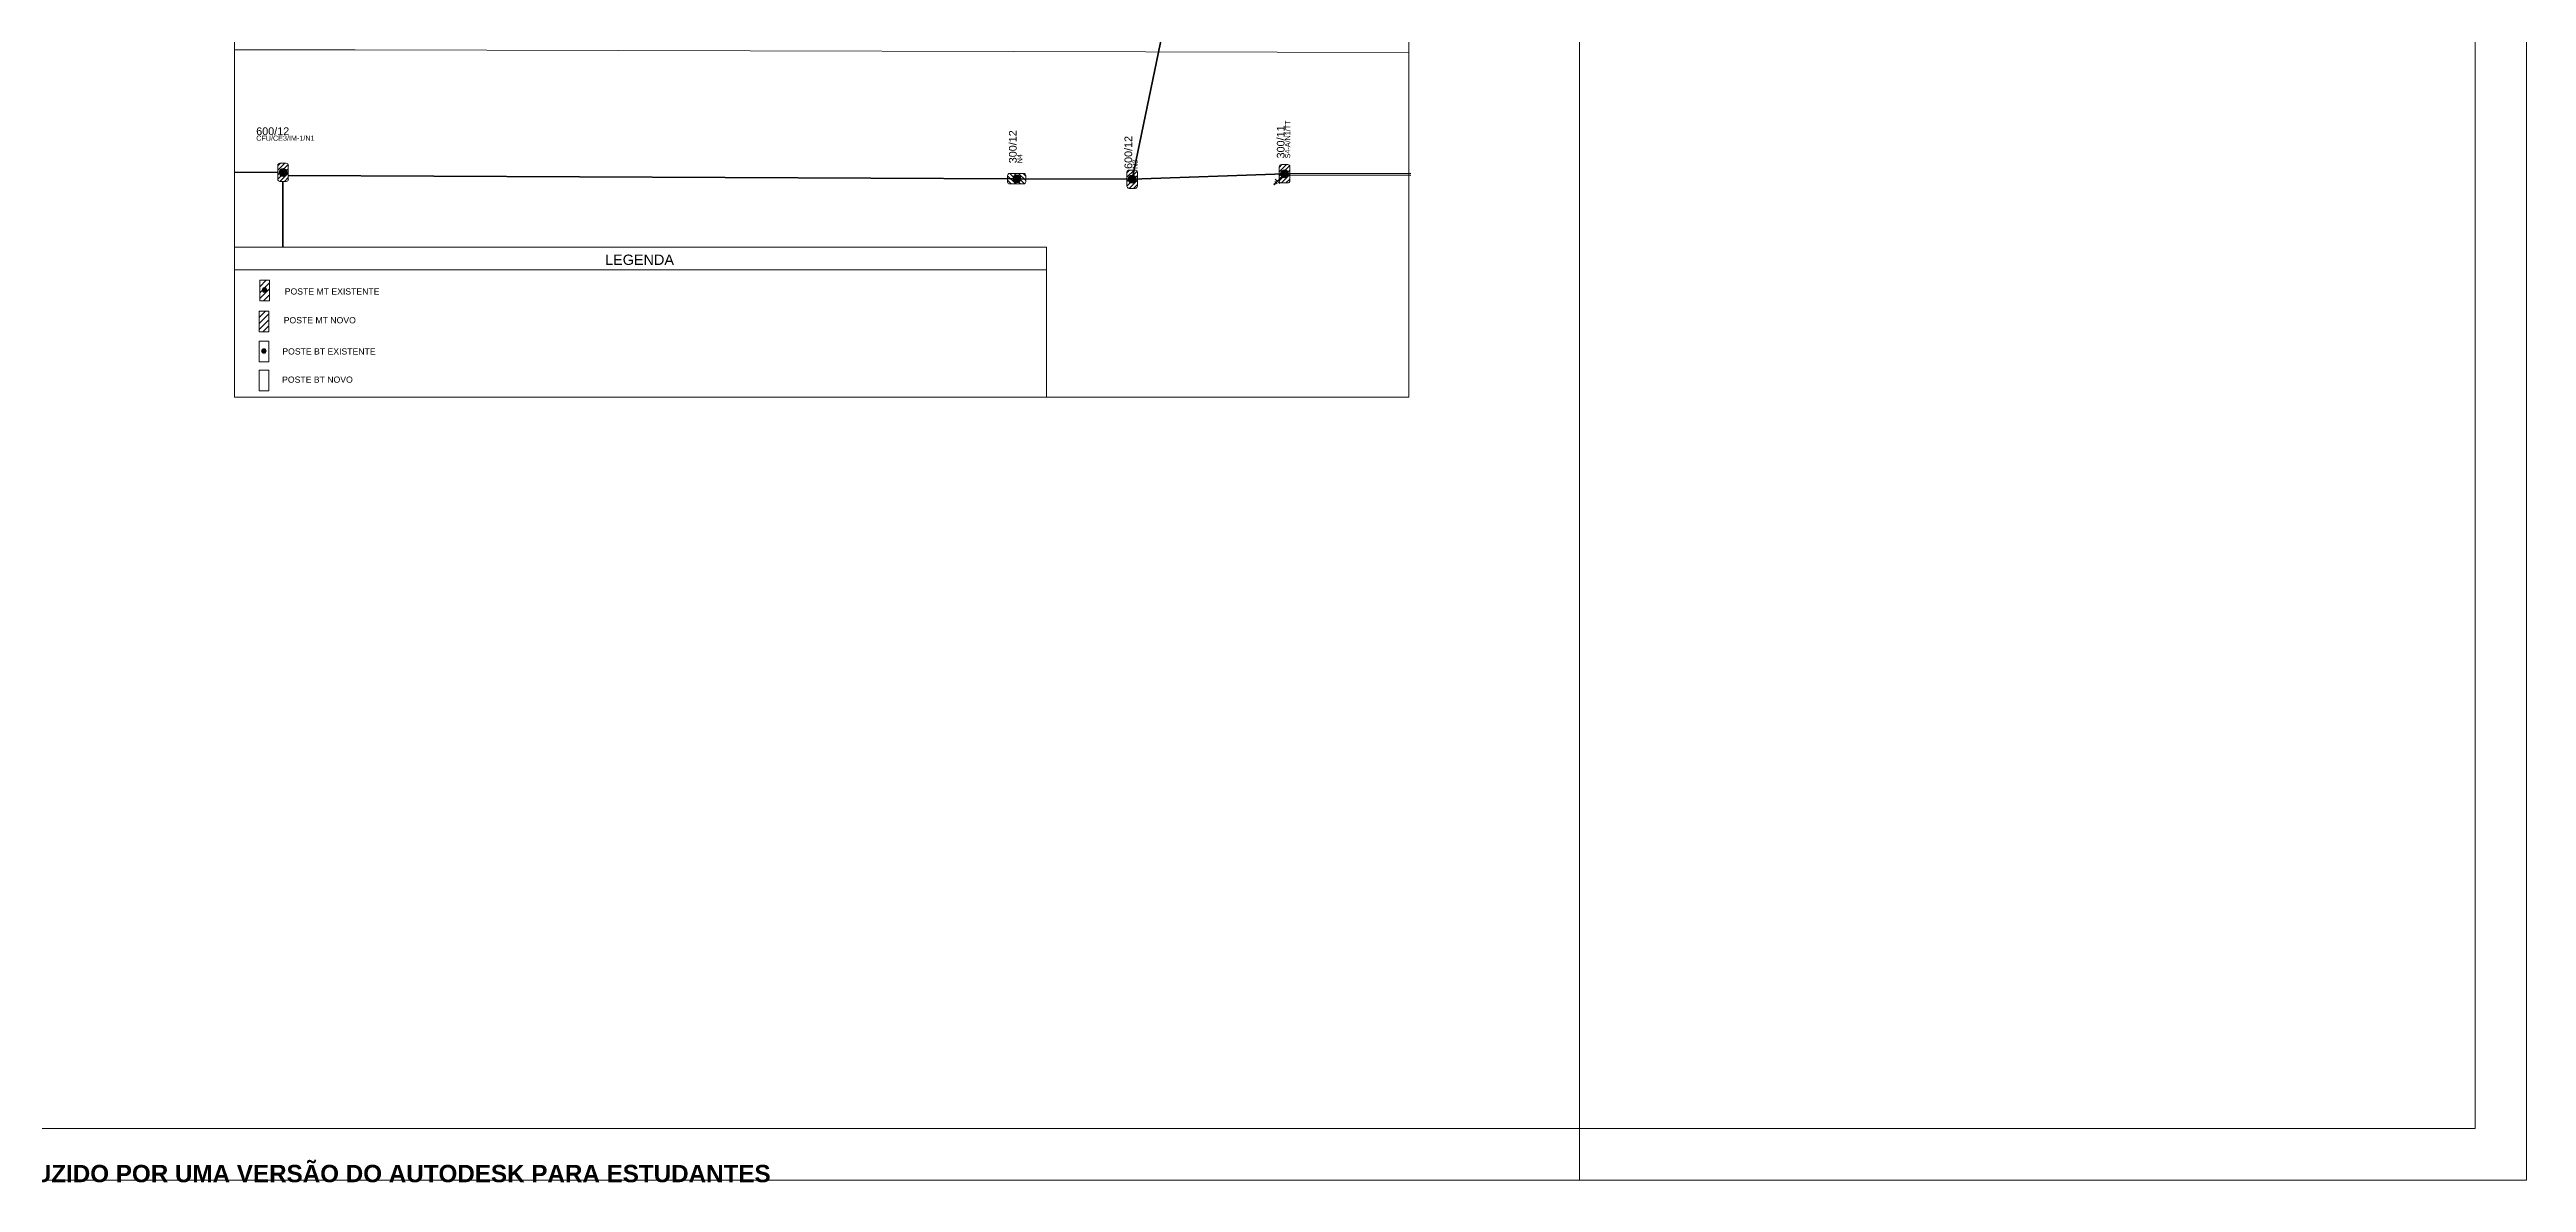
# Model space of a CAD drawing. Header units: inches. Extents: x 5 to 1823, y 18 to 726.
# Drawn here: x 385 to 866.5, y 17.5 to 237.5 of the extents above; entities that cross this region are included whole.
import ezdxf

# ---------------------------------------------------------------- set-up
doc = ezdxf.new("R2010")
doc.units = ezdxf.units.IN
doc.header["$MEASUREMENT"] = 0
for name, color, linetype in [('PDF2_0', 7, 'Continuous'), ('PDF2_01', 1, 'Continuous'), ('PDF2_ATERRAMENTO', 7, 'Continuous'), ('PDF2_FORMATOS', 7, 'Continuous'), ('PDF2_Layer 1', 7, 'Continuous'), ('PDF2_Texto', 1, 'Continuous'), ('PDF2_TRECHO BT', 3, 'Continuous'), ('PDF2_TRECHO MT', 1, 'Continuous')]:
    doc.layers.add(name, color=color, linetype=linetype)
doc.layers.add('PDF2_ARRUAMENTO', color=7, linetype='Continuous', true_color=0xdcdcdc)
doc.styles.add('PDF Arial', font='arial.ttf')
doc.styles.add('PDF Arial Bold', font='arialbd.ttf')

msp = doc.modelspace()

# ---------------------------------------------------------------- linework, layer by layer
at = {"layer": 'PDF2_0', "lineweight": 5}
for points in [[(429.37, 214.07), (430.76, 215.46)], [(429.37, 214.92), (429.89, 215.44)], [(429.37, 213.19), (431.39, 215.21)], [(429.37, 215.03), (429.37, 212.32)], [(429.37, 212.34), (431.42, 214.38)], [(431.01, 215.46), (429.8, 215.44)], [(429.8, 211.89), (431.42, 213.51), (429.8, 211.89), (431.01, 211.89)], [(430.67, 211.89), (431.42, 212.65)], [(431.42, 212.32), (431.42, 215.03)], [(571.22, 213.03), (572.84, 211.42), (571.22, 213.03), (571.22, 211.82)], [(571.22, 212.16), (571.96, 211.42)], [(574.34, 213.46), (571.65, 213.46), (573.72, 211.42), (571.65, 213.46)], [(572.53, 213.46), (574.52, 211.46)], [(573.38, 213.46), (574.77, 212.07)], [(574.25, 213.46), (574.77, 212.94)], [(574.77, 211.84), (574.77, 213.03)], [(594.42, 212.74), (595.81, 214.13)], [(594.42, 213.6), (594.93, 214.13)], [(594.42, 211.87), (596.41, 213.89)], [(594.42, 213.71), (594.42, 210.99)], [(594.42, 211.01), (596.46, 213.06)], [(596.03, 214.13), (594.84, 214.13)], [(594.84, 210.56), (596.46, 212.18), (594.84, 210.56), (596.03, 210.56)], [(596.46, 210.99), (596.46, 213.71)], [(624.05, 213.77), (625.42, 215.17)], [(624.05, 214.65), (624.57, 215.17)], [(624.05, 212.92), (626.05, 214.92)], [(624.05, 214.74), (624.05, 212.02)], [(624.05, 212.05), (626.1, 214.09)], [(625.67, 215.17), (624.46, 215.17)], [(624.48, 211.62), (626.1, 213.24)], [(625.33, 211.62), (626.1, 212.36)], [(626.1, 212.02), (626.1, 214.74)], [(571.65, 211.42), (574.34, 211.42)], [(595.72, 210.56), (596.46, 211.33)], [(624.46, 211.62), (625.67, 211.62)], [(427.76, 192.71), (427.76, 188.72), (425.87, 188.74), (425.87, 192.71)], [(427.64, 186.72), (427.62, 182.72), (425.76, 182.72), (425.76, 186.72)], [(427.64, 180.88), (427.62, 176.89), (425.76, 176.89), (425.76, 180.88)], [(427.64, 175.25), (427.62, 171.25), (425.76, 171.27), (425.76, 175.25)]]:
    msp.add_lwpolyline(points, close=True, dxfattribs=at)
for points in [[(429.81, 215.46, 0.414214), (429.39, 215.04, -0.414214)], [(429.39, 212.33, 0.414195), (429.81, 211.91, -0.414195)], [(431.44, 215.04, 0.414194), (431.02, 215.46, -0.414194)], [(431.02, 211.91, 0.414214), (431.44, 212.33, -0.414214)], [(571.66, 213.46, 0.414214), (571.25, 213.04, -0.414214)], [(571.25, 211.83, 0.414195), (571.66, 211.42, -0.414195)], [(574.77, 213.05, 0.414194), (574.36, 213.46, -0.414194)], [(574.36, 211.44, 0.414214), (574.77, 211.86, -0.414214)], [(594.85, 214.13, 0.414214), (594.44, 213.72, -0.414214)], [(596.46, 213.72, 0.414194), (596.04, 214.13, -0.414194)], [(624.47, 215.17, 0.414214), (624.05, 214.75, -0.414214)], [(624.05, 212.03, 0.414195), (624.47, 211.62, -0.414195)], [(626.1, 214.75, 0.414194), (625.68, 215.17, -0.414194)], [(625.68, 211.62, 0.414214), (626.1, 212.03, -0.414214)], [(594.44, 211, 0.414195), (594.85, 210.59, -0.414195)], [(596.04, 210.59, 0.414214), (596.46, 211, -0.414214)]]:
    msp.add_lwpolyline(points, format="xyb", close=True, dxfattribs=at)
for points in [[(425.87, 192.62), (425.98, 192.71)], [(425.87, 191.46), (427.13, 192.71)], [(425.87, 190.31), (427.76, 192.2)], [(425.87, 189.17), (427.76, 191.03)], [(426.59, 188.74), (427.76, 189.89)], [(427.73, 188.72), (427.76, 188.74)], [(425.76, 186.61), (425.87, 186.72)], [(425.76, 185.46), (427.01, 186.72)], [(425.76, 184.3), (427.64, 186.18)], [(425.76, 183.15), (427.62, 185.04)], [(426.48, 182.72), (427.62, 183.89)], [(427.62, 182.72), (427.62, 182.72)]]:
    msp.add_lwpolyline(points, dxfattribs=at)
for centre, radius in [((430.42, 213.67), 0.775), ((573.01, 212.44), 0.775), ((595.46, 212.35), 0.775), ((625.07, 213.4), 0.775), ((426.8, 190.82), 0.438), ((426.69, 178.99), 0.438)]:
    msp.add_circle(centre, radius, dxfattribs=at)
at = {"layer": 'PDF2_0', "transparency": 33554559}
for points in [[(429.64, 213.82), (431.17, 213.75), (429.62, 213.75)], [(431.17, 213.75), (429.62, 213.75), (431.17, 213.66)], [(429.62, 213.75), (431.17, 213.66), (429.62, 213.66)], [(431.17, 213.66), (429.62, 213.66), (431.17, 213.6)], [(429.62, 213.66), (431.17, 213.6), (429.62, 213.6)], [(431.17, 213.6), (429.62, 213.6), (431.17, 213.53)], [(429.62, 213.6), (431.17, 213.53), (429.64, 213.53)], [(429.66, 213.89), (431.17, 213.82), (429.64, 213.82)], [(431.17, 213.82), (429.64, 213.82), (431.17, 213.75)], [(431.17, 213.53), (429.64, 213.53), (431.15, 213.46)], [(429.64, 213.53), (431.15, 213.46), (429.66, 213.46)], [(429.69, 213.95), (431.15, 213.89), (429.66, 213.89)], [(431.15, 213.89), (429.66, 213.89), (431.17, 213.82)], [(431.15, 213.46), (429.66, 213.46), (431.12, 213.39)], [(429.66, 213.46), (431.12, 213.39), (429.69, 213.39)], [(429.71, 214.02), (431.12, 213.95), (429.69, 213.95)], [(431.12, 213.95), (429.69, 213.95), (431.15, 213.89)], [(431.12, 213.39), (429.69, 213.39), (431.08, 213.33)], [(429.69, 213.39), (431.08, 213.33), (429.71, 213.33)], [(429.75, 214.09), (431.08, 214.02), (429.71, 214.02)], [(431.08, 214.02), (429.71, 214.02), (431.12, 213.95)], [(431.08, 213.33), (429.71, 213.33), (431.06, 213.26)], [(429.71, 213.33), (431.06, 213.26), (429.75, 213.26)], [(429.8, 214.16), (431.06, 214.09), (429.75, 214.09)], [(431.06, 214.09), (429.75, 214.09), (431.08, 214.02)], [(431.06, 213.26), (429.75, 213.26), (431.01, 213.19)], [(429.75, 213.26), (431.01, 213.19), (429.8, 213.19)], [(429.84, 214.2), (431.01, 214.16), (429.8, 214.16)], [(431.01, 214.16), (429.8, 214.16), (431.06, 214.09)], [(431.01, 213.19), (429.8, 213.19), (430.97, 213.15)], [(429.8, 213.19), (430.97, 213.15), (429.84, 213.15)], [(429.89, 214.25), (430.97, 214.2), (429.84, 214.2)], [(430.97, 214.2), (429.84, 214.2), (431.01, 214.16)], [(430.97, 213.15), (429.84, 213.15), (430.9, 213.08)], [(429.84, 213.15), (430.9, 213.08), (429.89, 213.08)], [(429.96, 214.31), (430.9, 214.25), (429.89, 214.25)], [(430.9, 214.25), (429.89, 214.25), (430.97, 214.2)], [(430.9, 213.08), (429.89, 213.08), (430.85, 213.03)], [(429.89, 213.08), (430.85, 213.03), (429.96, 213.03)], [(430.02, 214.34), (430.85, 214.31), (429.96, 214.31)], [(430.85, 214.31), (429.96, 214.31), (430.9, 214.25)], [(430.85, 213.03), (429.96, 213.03), (430.79, 212.99)], [(429.96, 213.03), (430.79, 212.99), (430.02, 212.99)], [(430.09, 214.38), (430.79, 214.34), (430.02, 214.34)], [(430.79, 214.34), (430.02, 214.34), (430.85, 214.31)], [(430.79, 212.99), (430.02, 212.99), (430.72, 212.97)], [(430.02, 212.99), (430.72, 212.97), (430.09, 212.97)], [(430.16, 214.4), (430.72, 214.38), (430.09, 214.38)], [(430.72, 214.38), (430.09, 214.38), (430.79, 214.34)], [(430.72, 212.97), (430.09, 212.97), (430.65, 212.94)], [(430.09, 212.97), (430.65, 212.94), (430.16, 212.94)], [(430.23, 214.43), (430.65, 214.4), (430.16, 214.4)], [(430.65, 214.4), (430.16, 214.4), (430.72, 214.38)], [(430.65, 212.94), (430.16, 212.94), (430.58, 212.92)], [(430.16, 212.94), (430.58, 212.92), (430.23, 212.92)], [(430.29, 214.45), (430.58, 214.43), (430.23, 214.43)], [(430.58, 214.43), (430.23, 214.43), (430.65, 214.4)], [(430.23, 212.92), (430.29, 212.9), (430.49, 212.9)], [(430.23, 212.92), (430.58, 212.92), (430.49, 212.9)], [(430.43, 214.45), (430.49, 214.45), (430.29, 214.45)], [(430.49, 214.45), (430.29, 214.45), (430.58, 214.43)], [(430.29, 212.9), (430.49, 212.9), (430.43, 212.9)], [(572.26, 212.65), (573.76, 212.58), (572.23, 212.58)], [(573.76, 212.58), (572.23, 212.58), (573.76, 212.52)], [(572.23, 212.58), (573.76, 212.52), (572.23, 212.52)], [(573.76, 212.52), (572.23, 212.52), (573.78, 212.43)], [(572.23, 212.52), (573.78, 212.43), (572.23, 212.43)], [(573.78, 212.43), (572.23, 212.43), (573.76, 212.36)], [(572.23, 212.43), (573.76, 212.36), (572.23, 212.36)], [(573.76, 212.36), (572.23, 212.36), (573.76, 212.29)], [(572.23, 212.36), (573.76, 212.29), (572.23, 212.29)], [(573.76, 212.29), (572.23, 212.29), (573.74, 212.23)], [(572.23, 212.29), (573.74, 212.23), (572.26, 212.23)], [(572.28, 212.72), (573.74, 212.65), (572.26, 212.65)], [(573.74, 212.65), (572.26, 212.65), (573.76, 212.58)], [(573.74, 212.23), (572.26, 212.23), (573.72, 212.16)], [(572.26, 212.23), (573.72, 212.16), (572.28, 212.16)], [(572.3, 212.79), (573.72, 212.72), (572.28, 212.72)], [(573.72, 212.72), (572.28, 212.72), (573.74, 212.65)], [(573.72, 212.16), (572.28, 212.16), (573.69, 212.09)], [(572.28, 212.16), (573.69, 212.09), (572.3, 212.09)], [(572.35, 212.85), (573.69, 212.79), (572.3, 212.79)], [(573.69, 212.79), (572.3, 212.79), (573.72, 212.72)], [(573.69, 212.09), (572.3, 212.09), (573.65, 212.02)], [(572.3, 212.09), (573.65, 212.02), (572.35, 212.02)], [(572.39, 212.92), (573.65, 212.85), (572.35, 212.85)], [(573.65, 212.85), (572.35, 212.85), (573.69, 212.79)], [(573.65, 212.02), (572.35, 212.02), (573.6, 211.96)], [(572.35, 212.02), (573.6, 211.96), (572.39, 211.96)], [(572.44, 212.97), (573.6, 212.92), (572.39, 212.92)], [(573.6, 212.92), (572.39, 212.92), (573.65, 212.85)], [(573.6, 211.96), (572.39, 211.96), (573.56, 211.91)], [(572.39, 211.96), (573.56, 211.91), (572.44, 211.91)], [(572.48, 213.03), (573.56, 212.97), (572.44, 212.97)], [(573.56, 212.97), (572.44, 212.97), (573.6, 212.92)], [(573.56, 211.91), (572.44, 211.91), (573.49, 211.84)], [(572.44, 211.91), (573.49, 211.84), (572.48, 211.84)], [(572.55, 213.08), (573.49, 213.03), (572.48, 213.03)], [(573.49, 213.03), (572.48, 213.03), (573.56, 212.97)], [(573.49, 211.84), (572.48, 211.84), (573.45, 211.8)], [(572.48, 211.84), (573.45, 211.8), (572.55, 211.8)], [(572.62, 213.1), (573.45, 213.08), (572.55, 213.08)], [(573.45, 213.08), (572.55, 213.08), (573.49, 213.03)], [(572.68, 213.15), (573.38, 213.1), (572.62, 213.1)], [(573.38, 213.1), (572.62, 213.1), (573.45, 213.08)], [(572.75, 213.17), (573.31, 213.15), (572.68, 213.15)], [(573.31, 213.15), (572.68, 213.15), (573.38, 213.1)], [(572.84, 213.19), (573.24, 213.17), (572.75, 213.17)], [(573.24, 213.17), (572.75, 213.17), (573.31, 213.15)], [(572.89, 213.21), (573.18, 213.19), (572.84, 213.19)], [(573.18, 213.19), (572.84, 213.19), (573.24, 213.17)], [(573.04, 213.21), (573.09, 213.21), (572.89, 213.21)], [(573.09, 213.21), (572.89, 213.21), (573.18, 213.19)], [(594.69, 212.49), (596.21, 212.43), (594.66, 212.43)], [(596.21, 212.43), (594.66, 212.43), (596.21, 212.34)], [(594.66, 212.43), (596.21, 212.34), (594.66, 212.34)], [(596.21, 212.34), (594.66, 212.34), (596.21, 212.27)], [(594.66, 212.34), (596.21, 212.27), (594.66, 212.27)], [(596.21, 212.27), (594.66, 212.27), (596.19, 212.2)], [(594.66, 212.27), (596.19, 212.2), (594.69, 212.2)], [(594.73, 212.63), (596.17, 212.56), (594.69, 212.56)], [(596.17, 212.56), (594.69, 212.56), (596.19, 212.49)], [(594.69, 212.56), (596.19, 212.49), (594.69, 212.49)], [(596.19, 212.49), (594.69, 212.49), (596.21, 212.43)], [(596.19, 212.2), (594.69, 212.2), (596.17, 212.14)], [(594.69, 212.2), (596.17, 212.14), (594.69, 212.14)], [(596.17, 212.14), (594.69, 212.14), (596.17, 212.07)], [(594.69, 212.14), (596.17, 212.07), (594.73, 212.07)], [(594.75, 212.7), (596.17, 212.63), (594.73, 212.63)], [(596.17, 212.63), (594.73, 212.63), (596.17, 212.56)], [(596.17, 212.07), (594.73, 212.07), (596.12, 212)], [(594.73, 212.07), (596.12, 212), (594.75, 212)], [(594.8, 212.76), (596.12, 212.7), (594.75, 212.7)], [(596.12, 212.7), (594.75, 212.7), (596.17, 212.63)], [(596.12, 212), (594.75, 212), (596.1, 211.93)], [(594.75, 212), (596.1, 211.93), (594.8, 211.93)], [(594.82, 212.83), (596.1, 212.76), (594.8, 212.76)], [(596.1, 212.76), (594.8, 212.76), (596.12, 212.7)], [(596.1, 211.93), (594.8, 211.93), (596.03, 211.87)], [(594.8, 211.93), (596.03, 211.87), (594.82, 211.87)], [(594.89, 212.88), (596.03, 212.83), (594.82, 212.83)], [(596.03, 212.83), (594.82, 212.83), (596.1, 212.76)], [(596.03, 211.87), (594.82, 211.87), (595.99, 211.82)], [(594.82, 211.87), (595.99, 211.82), (594.89, 211.82)], [(594.93, 212.94), (595.99, 212.88), (594.89, 212.88)], [(595.99, 212.88), (594.89, 212.88), (596.03, 212.83)], [(595, 212.99), (595.94, 212.94), (594.93, 212.94)], [(595.94, 212.94), (594.93, 212.94), (595.99, 212.88)], [(595.05, 213.01), (595.9, 212.99), (595, 212.99)], [(595.9, 212.99), (595, 212.99), (595.94, 212.94)], [(595.14, 213.06), (595.81, 213.01), (595.05, 213.01)], [(595.81, 213.01), (595.05, 213.01), (595.9, 212.99)], [(595.18, 213.08), (595.76, 213.06), (595.14, 213.06)], [(595.76, 213.06), (595.14, 213.06), (595.81, 213.01)], [(595.27, 213.1), (595.67, 213.08), (595.18, 213.08)], [(595.67, 213.08), (595.18, 213.08), (595.76, 213.06)], [(595.34, 213.12), (595.63, 213.1), (595.27, 213.1)], [(595.63, 213.1), (595.27, 213.1), (595.67, 213.08)], [(595.47, 213.12), (595.52, 213.12), (595.34, 213.12)], [(595.52, 213.12), (595.34, 213.12), (595.63, 213.1)], [(624.32, 213.6), (625.83, 213.53), (624.3, 213.53)], [(625.83, 213.53), (624.3, 213.53), (625.83, 213.46)], [(624.3, 213.53), (625.83, 213.46), (624.3, 213.46)], [(625.83, 213.46), (624.3, 213.46), (625.85, 213.39)], [(624.3, 213.46), (625.85, 213.39), (624.3, 213.39)], [(625.85, 213.39), (624.3, 213.39), (625.83, 213.3)], [(624.3, 213.39), (625.83, 213.3), (624.3, 213.3)], [(625.83, 213.3), (624.3, 213.3), (625.83, 213.24)], [(624.3, 213.3), (625.83, 213.24), (624.3, 213.24)], [(625.83, 213.24), (624.3, 213.24), (625.8, 213.17)], [(624.3, 213.24), (625.8, 213.17), (624.32, 213.17)], [(624.35, 213.68), (625.8, 213.6), (624.32, 213.6)], [(625.8, 213.6), (624.32, 213.6), (625.83, 213.53)], [(625.8, 213.17), (624.32, 213.17), (625.78, 213.1)], [(624.32, 213.17), (625.78, 213.1), (624.35, 213.1)], [(624.39, 213.75), (625.78, 213.68), (624.35, 213.68)], [(625.78, 213.68), (624.35, 213.68), (625.8, 213.6)], [(625.78, 213.1), (624.35, 213.1), (625.76, 213.03)], [(624.35, 213.1), (625.76, 213.03), (624.39, 213.03)], [(624.41, 213.8), (625.76, 213.75), (624.39, 213.75)], [(625.76, 213.75), (624.39, 213.75), (625.78, 213.68)], [(625.76, 213.03), (624.39, 213.03), (625.71, 212.97)], [(624.39, 213.03), (625.71, 212.97), (624.41, 212.97)], [(624.46, 213.86), (625.71, 213.8), (624.41, 213.8)], [(625.71, 213.8), (624.41, 213.8), (625.76, 213.75)], [(625.71, 212.97), (624.41, 212.97), (625.67, 212.9)], [(624.41, 212.97), (625.67, 212.9), (624.46, 212.9)], [(624.5, 213.93), (625.67, 213.86), (624.46, 213.86)], [(625.67, 213.86), (624.46, 213.86), (625.71, 213.8)], [(625.67, 212.9), (624.46, 212.9), (625.63, 212.85)], [(624.46, 212.9), (625.63, 212.85), (624.5, 212.85)], [(624.57, 213.98), (625.63, 213.93), (624.5, 213.93)], [(625.63, 213.93), (624.5, 213.93), (625.67, 213.86)], [(625.63, 212.85), (624.5, 212.85), (625.58, 212.81)], [(624.5, 212.85), (625.58, 212.81), (624.57, 212.81)], [(624.61, 214.02), (625.58, 213.98), (624.57, 213.98)], [(625.58, 213.98), (624.57, 213.98), (625.63, 213.93)], [(625.58, 212.81), (624.57, 212.81), (625.51, 212.76)], [(624.57, 212.81), (625.51, 212.76), (624.61, 212.76)], [(624.68, 214.07), (625.51, 214.02), (624.61, 214.02)], [(625.51, 214.02), (624.61, 214.02), (625.58, 213.98)], [(625.51, 212.76), (624.61, 212.76), (625.45, 212.72)], [(624.61, 212.76), (625.45, 212.72), (624.68, 212.72)], [(624.75, 214.09), (625.45, 214.07), (624.68, 214.07)], [(625.45, 214.07), (624.68, 214.07), (625.51, 214.02)], [(625.45, 212.72), (624.68, 212.72), (625.4, 212.67)], [(624.68, 212.72), (625.4, 212.67), (624.75, 212.67)], [(624.82, 214.11), (625.4, 214.09), (624.75, 214.09)], [(625.4, 214.09), (624.75, 214.09), (625.45, 214.07)], [(625.4, 212.67), (624.75, 212.67), (625.31, 212.65)], [(624.75, 212.67), (625.31, 212.65), (624.82, 212.65)], [(624.91, 214.13), (625.31, 214.11), (624.82, 214.11)], [(625.31, 214.11), (624.82, 214.11), (625.4, 214.09)], [(625.31, 212.65), (624.82, 212.65), (625.24, 212.63)], [(624.82, 212.65), (625.24, 212.63), (624.91, 212.63)], [(624.95, 214.16), (625.24, 214.13), (624.91, 214.13)], [(625.24, 214.13), (624.91, 214.13), (625.31, 214.11)], [(624.91, 212.63), (624.95, 212.63), (625.15, 212.63)], [(624.91, 212.63), (625.24, 212.63), (625.15, 212.63)], [(625.11, 214.16), (625.15, 214.16), (624.95, 214.16)], [(625.15, 214.16), (624.95, 214.16), (625.24, 214.13)], [(624.95, 212.63), (625.15, 212.63), (625.11, 212.61)], [(573.45, 211.8), (572.55, 211.8), (573.38, 211.78)], [(572.55, 211.8), (573.38, 211.78), (572.62, 211.78)], [(573.38, 211.78), (572.62, 211.78), (573.31, 211.73)], [(572.62, 211.78), (573.31, 211.73), (572.68, 211.73)], [(573.31, 211.73), (572.68, 211.73), (573.24, 211.71)], [(572.68, 211.73), (573.24, 211.71), (572.75, 211.71)], [(573.24, 211.71), (572.75, 211.71), (573.18, 211.69)], [(572.75, 211.71), (573.18, 211.69), (572.84, 211.69)], [(572.84, 211.69), (572.89, 211.66), (573.09, 211.66)], [(572.84, 211.69), (573.18, 211.69), (573.09, 211.66)], [(572.89, 211.66), (573.09, 211.66), (573.04, 211.66)], [(595.99, 211.82), (594.89, 211.82), (595.94, 211.75)], [(594.89, 211.82), (595.94, 211.75), (594.93, 211.75)], [(595.94, 211.75), (594.93, 211.75), (595.9, 211.71)], [(594.93, 211.75), (595.9, 211.71), (595, 211.71)], [(595.9, 211.71), (595, 211.71), (595.81, 211.69)], [(595, 211.71), (595.81, 211.69), (595.05, 211.69)], [(595.81, 211.69), (595.05, 211.69), (595.76, 211.64)], [(595.05, 211.69), (595.76, 211.64), (595.14, 211.64)], [(595.76, 211.64), (595.14, 211.64), (595.67, 211.62)], [(595.14, 211.64), (595.67, 211.62), (595.18, 211.62)], [(595.67, 211.62), (595.18, 211.62), (595.63, 211.6)], [(595.18, 211.62), (595.63, 211.6), (595.27, 211.6)], [(595.27, 211.6), (595.34, 211.57), (595.52, 211.57)], [(595.27, 211.6), (595.63, 211.6), (595.52, 211.57)], [(595.34, 211.57), (595.52, 211.57), (595.47, 211.57)], [(426.36, 190.9), (427.24, 190.81), (426.34, 190.81)], [(427.24, 190.81), (426.34, 190.81), (427.24, 190.74)], [(426.34, 190.81), (427.24, 190.74), (426.36, 190.74)], [(426.39, 190.99), (427.24, 190.9), (426.36, 190.9)], [(427.24, 190.9), (426.36, 190.9), (427.24, 190.81)], [(427.24, 190.74), (426.36, 190.74), (427.22, 190.65)], [(426.36, 190.74), (427.22, 190.65), (426.39, 190.65)], [(426.41, 191.05), (427.22, 190.99), (426.39, 190.99)], [(427.22, 190.99), (426.39, 190.99), (427.24, 190.9)], [(427.22, 190.65), (426.39, 190.65), (427.17, 190.58)], [(426.39, 190.65), (427.17, 190.58), (426.41, 190.58)], [(426.48, 191.12), (427.17, 191.05), (426.41, 191.05)], [(427.17, 191.05), (426.41, 191.05), (427.22, 190.99)], [(427.17, 190.58), (426.41, 190.58), (427.13, 190.51)], [(426.41, 190.58), (427.13, 190.51), (426.48, 190.51)], [(426.52, 191.17), (427.13, 191.12), (426.48, 191.12)], [(427.13, 191.12), (426.48, 191.12), (427.17, 191.05)], [(427.13, 190.51), (426.48, 190.51), (427.06, 190.47)], [(426.48, 190.51), (427.06, 190.47), (426.52, 190.47)], [(426.59, 191.21), (427.06, 191.17), (426.52, 191.17)], [(427.06, 191.17), (426.52, 191.17), (427.13, 191.12)], [(427.06, 190.47), (426.52, 190.47), (426.99, 190.42)], [(426.52, 190.47), (426.99, 190.42), (426.59, 190.42)], [(426.68, 191.26), (426.99, 191.21), (426.59, 191.21)], [(426.99, 191.21), (426.59, 191.21), (427.06, 191.17)], [(426.99, 190.42), (426.59, 190.42), (426.92, 190.38)], [(426.59, 190.42), (426.92, 190.38), (426.68, 190.38)], [(426.75, 191.26), (426.92, 191.26), (426.68, 191.26)], [(426.92, 191.26), (426.68, 191.26), (426.99, 191.21)], [(426.92, 190.38), (426.68, 190.38), (426.84, 190.38)], [(426.68, 190.38), (426.84, 190.38), (426.75, 190.38)], [(426.84, 191.26), (426.75, 191.26), (426.92, 191.26)], [(426.25, 179.13), (427.13, 179.06), (426.23, 179.06)], [(427.13, 179.06), (426.23, 179.06), (427.13, 178.97)], [(426.23, 179.06), (427.13, 178.97), (426.23, 178.97)], [(427.13, 178.97), (426.23, 178.97), (427.13, 178.88)], [(426.23, 178.97), (427.13, 178.88), (426.23, 178.88)], [(427.13, 178.88), (426.23, 178.88), (427.1, 178.82)], [(426.23, 178.88), (427.1, 178.82), (426.25, 178.82)], [(426.3, 179.2), (427.1, 179.13), (426.25, 179.13)], [(427.1, 179.13), (426.25, 179.13), (427.13, 179.06)], [(427.1, 178.82), (426.25, 178.82), (427.06, 178.73)], [(426.25, 178.82), (427.06, 178.73), (426.3, 178.73)], [(426.34, 179.27), (427.06, 179.2), (426.3, 179.2)], [(427.06, 179.2), (426.3, 179.2), (427.1, 179.13)], [(427.06, 178.73), (426.3, 178.73), (427.01, 178.66)], [(426.3, 178.73), (427.01, 178.66), (426.34, 178.66)], [(426.41, 179.33), (427.01, 179.27), (426.34, 179.27)], [(427.01, 179.27), (426.34, 179.27), (427.06, 179.2)], [(427.01, 178.66), (426.34, 178.66), (426.95, 178.61)], [(426.34, 178.66), (426.95, 178.61), (426.41, 178.61)], [(426.48, 179.38), (426.95, 179.33), (426.41, 179.33)], [(426.95, 179.33), (426.41, 179.33), (427.01, 179.27)], [(426.95, 178.61), (426.41, 178.61), (426.88, 178.57)], [(426.41, 178.61), (426.88, 178.57), (426.48, 178.57)], [(426.57, 179.4), (426.88, 179.38), (426.48, 179.38)], [(426.88, 179.38), (426.48, 179.38), (426.95, 179.33)], [(426.88, 178.57), (426.48, 178.57), (426.79, 178.55)], [(426.48, 178.57), (426.79, 178.55), (426.57, 178.55)], [(426.63, 179.42), (426.79, 179.4), (426.57, 179.4)], [(426.79, 179.4), (426.57, 179.4), (426.88, 179.38)], [(426.79, 178.55), (426.57, 178.55), (426.72, 178.52)], [(426.57, 178.55), (426.72, 178.52), (426.63, 178.52)], [(426.72, 179.42), (426.63, 179.42), (426.79, 179.4)]]:
    msp.add_solid(points, dxfattribs=at)
at = {"layer": 'PDF2_01', "lineweight": 5}
for points in [[(682.39, 27.95), (682.39, 601.94)], [(420.95, 323.61), (649.22, 323.61), (649.22, 170.04), (420.95, 170.04)], [(420.95, 199.16), (578.77, 199.16), (578.77, 170.04), (420.95, 170.04)]]:
    msp.add_lwpolyline(points, close=True, dxfattribs=at)
for points in [[(682.39, 601.94), (682.39, 27.95)], [(420.95, 194.74), (578.77, 194.74)]]:
    msp.add_lwpolyline(points, dxfattribs=at)
at = {"layer": 'PDF2_ARRUAMENTO', "lineweight": 5}
msp.add_lwpolyline([(420.95, 237.48), (438.73, 237.44), (441.52, 237.44), (444.46, 237.44), (649.22, 236.97)], dxfattribs=at)
at = {"layer": 'PDF2_ATERRAMENTO', "lineweight": 5}
msp.add_lwpolyline([(625.06, 213.39), (623.67, 211.96), (624.12, 211.53), (623.25, 212.36), (623.67, 211.96), (623.4, 211.66), (623.63, 211.46), (623.18, 211.87), (623.4, 211.66), (623.13, 211.37), (623.22, 211.26), (623.02, 211.48), (623.13, 211.37), (622.98, 211.24)], close=True, dxfattribs=at)
at = {"layer": 'PDF2_FORMATOS', "lineweight": 5}
msp.add_lwpolyline([(541.93, 27.95), (682.39, 27.95), (682.39, 190.62)], dxfattribs=at)
at = {"layer": 'PDF2_Layer 1', "color": 30, "lineweight": 5, "true_color": 0xff7f00}
msp.add_lwpolyline([(25.47, 611.93), (866.45, 611.93), (866.45, 17.96), (25.47, 17.96)], close=True, dxfattribs=at)
at = {"layer": 'PDF2_Layer 1', "lineweight": 5}
msp.add_lwpolyline([(50.46, 27.95), (50.46, 601.94), (856.46, 601.94), (856.46, 27.95)], close=True, dxfattribs=at)
msp.add_lwpolyline([(50.46, 27.95), (50.46, 601.94), (856.46, 601.94), (856.46, 27.95)], close=True, dxfattribs=at)
msp.add_lwpolyline([(50.46, 27.95), (50.46, 601.94), (856.46, 601.94), (856.46, 27.95)], close=True, dxfattribs=at)
at = {"layer": 'PDF2_Layer 1', "color": 30, "lineweight": 5, "true_color": 0xff7f00}
msp.add_lwpolyline([(682.39, 27.95), (682.39, 17.96), (682.39, 27.95), (682.39, 601.94)], dxfattribs=at)
at = {"layer": 'PDF2_TRECHO BT', "lineweight": 5}
msp.add_lwpolyline([(625.47, 212.99), (649.63, 213.06)], dxfattribs=at)
at = {"layer": 'PDF2_TRECHO MT', "lineweight": 40}
for points in [[(431.42, 213.06), (573, 212.43), (595.45, 212.34), (608.2, 273.95), (587.21, 283.69), (570.84, 284.07)], [(420.95, 213.73), (429.37, 213.68)], [(430.4, 211.89), (430.36, 199.16)], [(430.4, 213.66), (430.4, 213.08)], [(595.45, 212.34), (625.06, 213.39), (649.63, 213.46)]]:
    msp.add_lwpolyline(points, dxfattribs=at)

# ---------------------------------------------------------------- texts
at = {"layer": 'PDF2_Texto', "color": 7, "attachment_point": 7}
for s, insert, char_height, style in [('600/12', (425.2, 220.89), 1.5, 'PDF Arial'), ('CFU/CE3/IM-1/N1', (425.2, 219.8), 1, 'PDF Arial'), ('LEGENDA', (493, 195.67), 2.007, 'PDF Arial'), ('POSTE MT EXISTENTE', (430.74, 189.93), 1.2042, 'PDF Arial'), ('POSTE MT NOVO', (430.54, 184.34), 1.2042, 'PDF Arial'), ('POSTE BT EXISTENTE', (430.27, 178.28), 1.2042, 'PDF Arial'), ('POSTE BT NOVO', (430.23, 172.8), 1.2042, 'PDF Arial'), ('PRODUZIDO POR UMA VERSÃO DO AUTODESK PARA ESTUDANTES', (368.37, 17.5), 3.3677, 'PDF Arial Bold')]:
    msp.add_mtext(s, dxfattribs=dict(at, insert=insert, char_height=char_height, style=style))
at = {"layer": 'PDF2_Texto', "color": 7, "attachment_point": 7, "rotation": 90, "style": 'PDF Arial'}
for s, insert, char_height in [('300/12', (573.02, 215.44), 1.5), ('300/11', (625.09, 216.38), 1.5), ('S4-A/N1/TT', (626.18, 216.38), 1), ('N4', (574.1, 215.44), 1), ('600/12', (595.48, 214.34), 1.5), ('N3', (596.54, 214.34), 1)]:
    msp.add_mtext(s, dxfattribs=dict(at, insert=insert, char_height=char_height))

doc.saveas('drawing.dxf')
